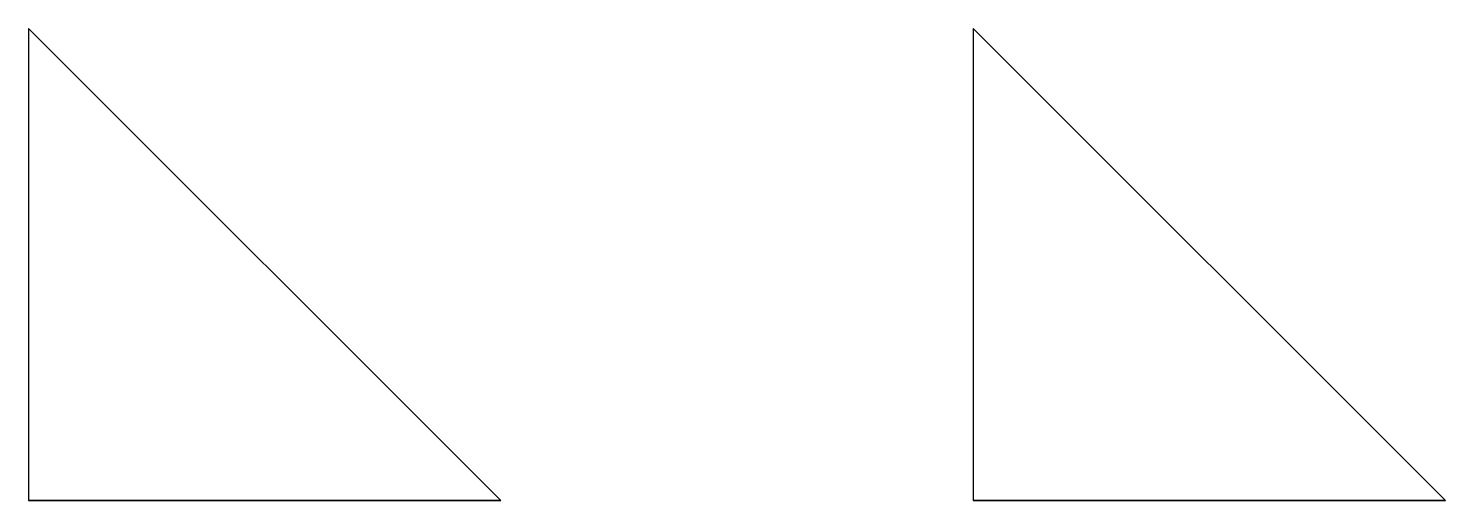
# Model space of a CAD drawing. Header units: millimetres. Extents: x 0 to 3000, y 0 to 1000.
import ezdxf

# ---------------------------------------------------------------- set-up
doc = ezdxf.new("R2010")
doc.units = ezdxf.units.MM

msp = doc.modelspace()

# ---------------------------------------------------------------- linework, layer by layer
for points in [[(0, 0), (1000, 0), (0, 1000)], [(0, 0), (1000, 0), (1000, 0, 500), (0, 0, 500)]]:
    msp.add_3dface(points)

# ---------------------------------------------------------------- meshes
mesh = msp.add_polyface()
corners = [(2000, 0), (3000, 0), (2000, 1000), (2000, 0, 1000)]
mesh.append_faces([[corners[k] for k in face] for face in [(0, 1, 2)]])
mesh.append_faces([[corners[k] for k in face] for face in [(0, 1, 3)]], dxfattribs={"vtx2": -1})

doc.saveas('drawing.dxf')
